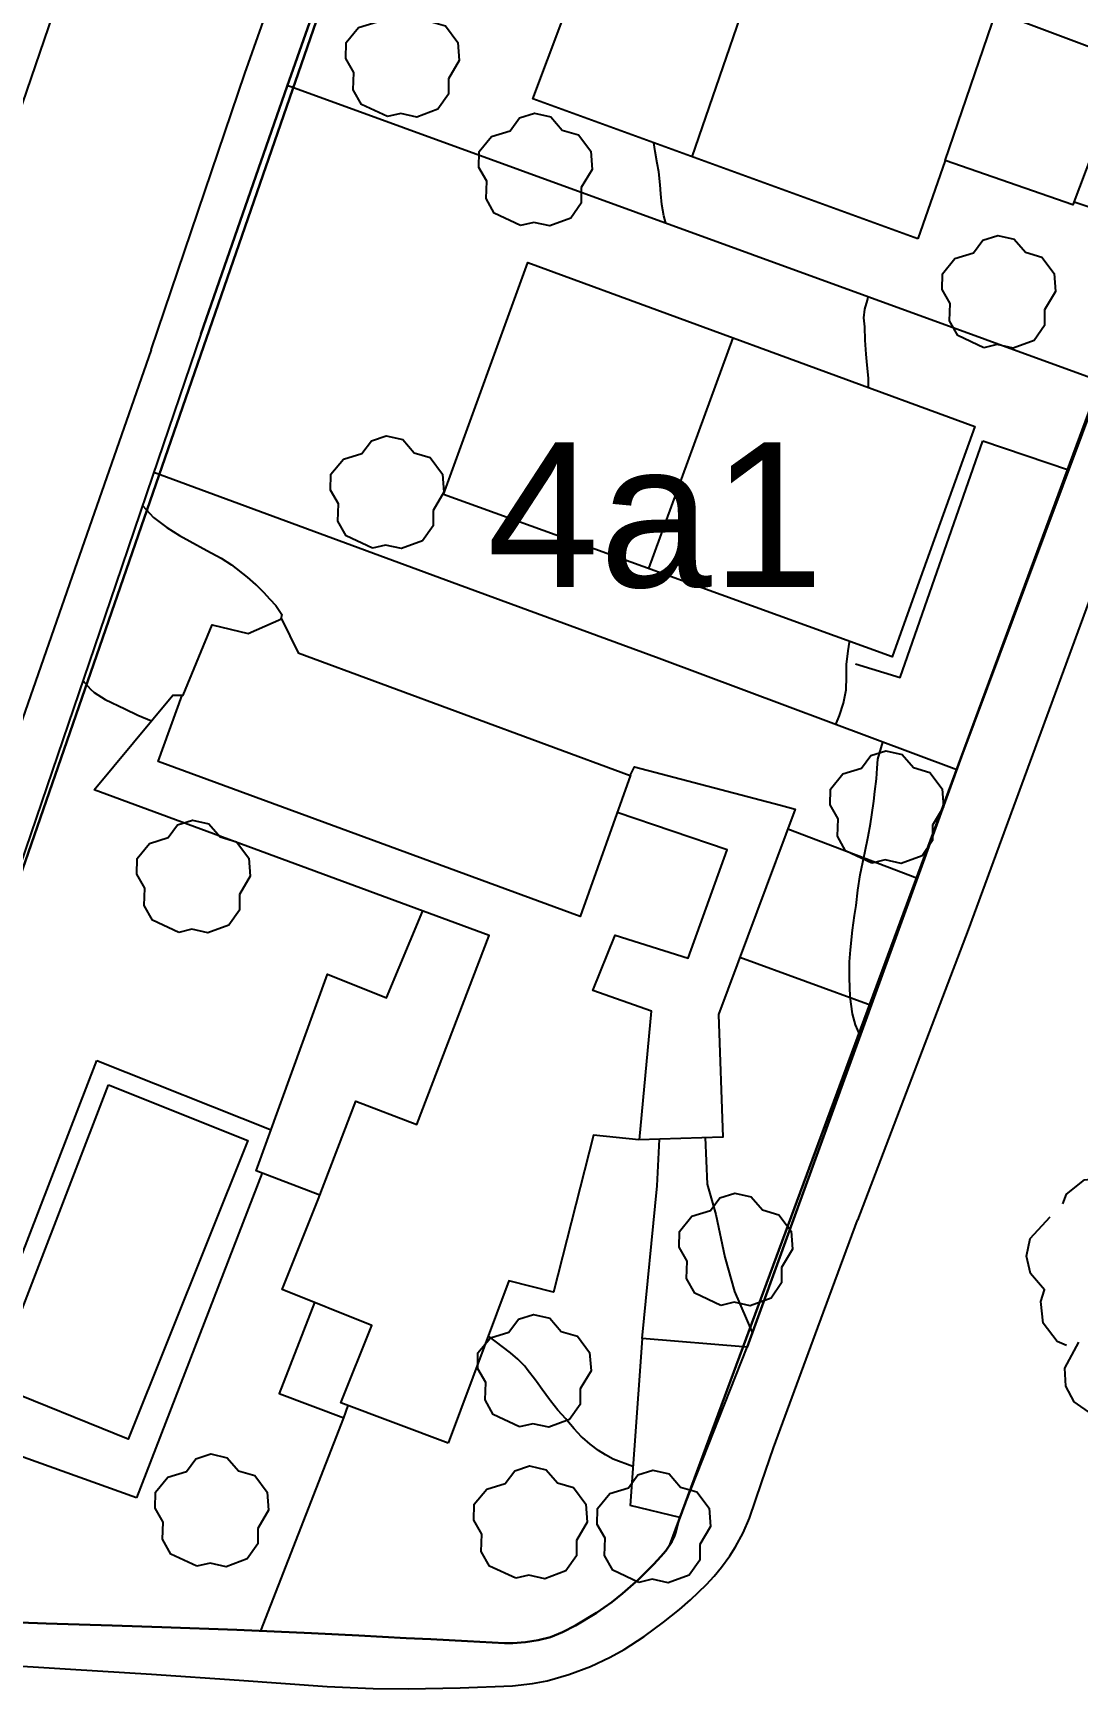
# Model space of a CAD drawing. Extents: x 483350 to 484165, y 4631134 to 4631561.
# Drawn here: x 483911.2 to 483947.4, y 4631459.3 to 4631516.5 of the extents above; entities that cross this region are included whole.
import ezdxf

# ---------------------------------------------------------------- set-up
doc = ezdxf.new("R2010")
doc.units = 0
doc.header["$MEASUREMENT"] = 0
doc.layers.add('1000_corbes', color=35, linetype='Continuous', plot=False)
doc.layers.add('1000_corbes mestres', color=37, linetype='Continuous', plot=False)
doc.layers.add('_POUM POLIGON', color=5, linetype='Continuous', lineweight=30)
for name, color, linetype in [('_txt claus 1000', 255, 'Continuous'), ('edificació', 252, 'Continuous'), ('illes', 252, 'Continuous'), ('parcel.les', 252, 'Continuous'), ('voreres', 252, 'Continuous')]:
    doc.layers.add(name, color=color, linetype=linetype)
doc.layers.add('vegetació_ boscos', color=7, linetype='Continuous', true_color=0x8bb078)
doc.layers.add('vegetació_arbres', color=7, linetype='Continuous', true_color=0x8bb078)
doc.styles.add('1000SW50', font='swissl.ttf', dxfattribs={"height": 5})

msp = doc.modelspace()

# ---------------------------------------------------------------- linework, layer by layer
at = {"layer": '1000_corbes', "flags": 128}
for points in [[(483915.004, 4631500.211), (483915.388, 4631499.802), (483915.846, 4631499.449), (483916.291, 4631499.178), (483916.638, 4631498.978), (483917.235, 4631498.661), (483917.723, 4631498.389), (483918.08, 4631498.164), (483918.626, 4631497.743), (483918.912, 4631497.49)], [(483915.004, 4631500.211), (483915.388, 4631499.802), (483915.846, 4631499.449), (483916.291, 4631499.178), (483916.638, 4631498.978), (483917.235, 4631498.661), (483917.723, 4631498.389), (483918.08, 4631498.164), (483918.626, 4631497.743), (483918.912, 4631497.49)], [(483918.912, 4631497.49), (483918.92, 4631497.483), (483919.189, 4631497.22), (483919.408, 4631496.974), (483919.621, 4631496.755), (483919.821, 4631496.451), (483919.79, 4631496.286)], [(483918.912, 4631497.49), (483918.92, 4631497.483), (483919.189, 4631497.22), (483919.408, 4631496.974), (483919.621, 4631496.755), (483919.821, 4631496.451), (483919.79, 4631496.286)], [(483912.942, 4631494.164), (483913.209, 4631493.866), (483913.331, 4631493.751), (483913.712, 4631493.505), (483914.394, 4631493.186), (483914.839, 4631492.963), (483915.317, 4631492.766)], [(483912.942, 4631494.164), (483913.209, 4631493.866), (483913.331, 4631493.751), (483913.712, 4631493.505), (483914.394, 4631493.186), (483914.839, 4631492.963), (483915.317, 4631492.766)], [(483931.968, 4631466.991), (483931.286, 4631467.25), (483931.015, 4631467.397), (483930.782, 4631467.545), (483930.484, 4631467.762), (483930.226, 4631467.992), (483930.193, 4631468.021), (483929.939, 4631468.301), (483929.686, 4631468.594), (483929.645, 4631468.638), (483929.373, 4631468.94), (483929.114, 4631469.259), (483929.079, 4631469.307), (483928.829, 4631469.651), (483928.627, 4631469.935), (483928.598, 4631469.974), (483928.313, 4631470.344), (483928.223, 4631470.46), (483927.986, 4631470.708), (483927.733, 4631470.926), (483926.963, 4631471.51)], [(483931.968, 4631466.991), (483931.286, 4631467.25), (483931.015, 4631467.397), (483930.782, 4631467.545), (483930.484, 4631467.762), (483930.226, 4631467.992), (483930.193, 4631468.021), (483929.939, 4631468.301), (483929.686, 4631468.594), (483929.645, 4631468.638), (483929.373, 4631468.94), (483929.114, 4631469.259), (483929.079, 4631469.307), (483928.829, 4631469.651), (483928.627, 4631469.935), (483928.598, 4631469.974), (483928.313, 4631470.344), (483928.223, 4631470.46), (483927.986, 4631470.708), (483927.733, 4631470.926), (483926.963, 4631471.51)]]:
    msp.add_lwpolyline(points, dxfattribs=at)
at = {"layer": '1000_corbes mestres', "flags": 128}
for points in [[(483933.102, 4631509.975), (483933.035, 4631510.224), (483932.964, 4631510.617), (483932.932, 4631510.995), (483932.905, 4631511.299), (483932.865, 4631511.745), (483932.804, 4631512.047), (483932.734, 4631512.449), (483932.69, 4631512.751)], [(483933.102, 4631509.975), (483933.035, 4631510.224), (483932.964, 4631510.617), (483932.932, 4631510.995), (483932.905, 4631511.299), (483932.865, 4631511.745), (483932.804, 4631512.047), (483932.734, 4631512.449), (483932.69, 4631512.751)], [(483940.115, 4631504.295), (483940.112, 4631504.622), (483940.066, 4631505.061), (483940.035, 4631505.445), (483940.001, 4631505.933), (483939.985, 4631506.394), (483939.952, 4631506.704), (483939.984, 4631507.003), (483940.076, 4631507.308), (483940.098, 4631507.431)], [(483940.115, 4631504.295), (483940.112, 4631504.622), (483940.066, 4631505.061), (483940.035, 4631505.445), (483940.001, 4631505.933), (483939.985, 4631506.394), (483939.952, 4631506.704), (483939.984, 4631507.003), (483940.076, 4631507.308), (483940.098, 4631507.431)], [(483938.983, 4631492.64), (483939.115, 4631492.957), (483939.248, 4631493.38), (483939.34, 4631493.841), (483939.356, 4631494.289), (483939.359, 4631494.723), (483939.411, 4631495.187), (483939.455, 4631495.487), (483939.46, 4631495.515)], [(483938.983, 4631492.64), (483939.115, 4631492.957), (483939.248, 4631493.38), (483939.34, 4631493.841), (483939.356, 4631494.289), (483939.359, 4631494.723), (483939.411, 4631495.187), (483939.455, 4631495.487), (483939.46, 4631495.515)], [(483939.832, 4631481.892), (483939.67, 4631482.257), (483939.56, 4631482.637), (483939.478, 4631483.227), (483939.458, 4631483.886), (483939.462, 4631484.441), (483939.492, 4631484.851), (483939.564, 4631485.534), (483939.636, 4631486.045), (483939.689, 4631486.391), (483939.749, 4631486.923), (483939.832, 4631487.446), (483939.916, 4631487.887), (483939.984, 4631488.213), (483940.099, 4631488.771), (483940.181, 4631489.209), (483940.23, 4631489.52), (483940.296, 4631489.994), (483940.332, 4631490.333), (483940.386, 4631490.763), (483940.417, 4631491.133), (483940.435, 4631491.451), (483940.612, 4631492.031)], [(483939.832, 4631481.892), (483939.67, 4631482.257), (483939.56, 4631482.637), (483939.478, 4631483.227), (483939.458, 4631483.886), (483939.462, 4631484.441), (483939.492, 4631484.851), (483939.564, 4631485.534), (483939.636, 4631486.045), (483939.689, 4631486.391), (483939.749, 4631486.923), (483939.832, 4631487.446), (483939.916, 4631487.887), (483939.984, 4631488.213), (483940.099, 4631488.771), (483940.181, 4631489.209), (483940.23, 4631489.52), (483940.296, 4631489.994), (483940.332, 4631490.333), (483940.386, 4631490.763), (483940.417, 4631491.133), (483940.435, 4631491.451), (483940.612, 4631492.031)]]:
    msp.add_lwpolyline(points, dxfattribs=at)
at = {"layer": '_POUM POLIGON'}
for p, q in [((483931.499, 4631547.18), (483903.731, 4631467.148)), ((483933.241, 4631464.283), (483957.637, 4631530.215))]:
    msp.add_line(p, q, dxfattribs=at)
at = {"layer": '_POUM POLIGON', "flags": 128}
msp.add_lwpolyline([(483908.63, 4631461.678), (483911.67, 4631461.568), (483913.96, 4631461.496), (483915.68, 4631461.442), (483918.263, 4631461.351), (483920.846, 4631461.234), (483922.485, 4631461.149), (483924.122, 4631461.064), (483924.974, 4631461.02), (483926.249, 4631460.954), (483927.525, 4631460.889), (483927.817, 4631460.887), (483928.254, 4631460.923), (483928.692, 4631460.986), (483929.119, 4631461.092), (483929.53, 4631461.264), (483929.976, 4631461.497), (483930.711, 4631461.94), (483931.232, 4631462.306), (483931.608, 4631462.602), (483932.156, 4631463.084), (483932.689, 4631463.616), (483932.934, 4631463.88), (483933.105, 4631464.083), (483933.241, 4631464.283)], dxfattribs=at)
at = {"layer": 'edificació', "flags": 128}
for points in [[(483941.821, 4631509.431), (483928.505, 4631514.273), (483931.477, 4631522.19), (483949.066, 4631515.589), (483947.183, 4631510.604), (483942.764, 4631512.14), (483941.821, 4631509.431)], [(483941.821, 4631509.431), (483928.505, 4631514.273), (483931.477, 4631522.19), (483949.066, 4631515.589), (483947.183, 4631510.604), (483942.764, 4631512.14), (483941.821, 4631509.431)], [(483934.014, 4631512.27), (483936.75, 4631520.211)], [(483934.014, 4631512.27), (483936.75, 4631520.211)], [(483942.764, 4631512.14), (483944.531, 4631517.291)], [(483942.764, 4631512.14), (483944.531, 4631517.291)], [(483925.418, 4631500.599), (483928.337, 4631508.611), (483943.789, 4631502.949), (483941.814, 4631497.439)], [(483925.418, 4631500.599), (483928.337, 4631508.611), (483943.789, 4631502.949), (483941.814, 4631497.439)], [(483935.428, 4631506.013), (483932.505, 4631498.033)], [(483935.428, 4631506.013), (483932.505, 4631498.033)], [(483934.099, 4631497.456), (483925.418, 4631500.599)], [(483934.099, 4631497.456), (483925.418, 4631500.599)], [(483941.814, 4631497.439), (483940.933, 4631494.982), (483934.099, 4631497.456)], [(483941.814, 4631497.439), (483940.933, 4631494.982), (483934.099, 4631497.456)], [(483913.333, 4631490.384), (483916.059, 4631493.656), (483916.416, 4631493.658), (483917.416, 4631496.095), (483918.658, 4631495.789), (483919.815, 4631496.298), (483920.392, 4631495.121), (483931.876, 4631490.885), (483932.016, 4631491.185), (483937.07, 4631489.852), (483937.582, 4631489.715), (483934.923, 4631482.625), (483935.077, 4631478.384), (483932.176, 4631478.289), (483930.601, 4631478.453), (483929.223, 4631473.019), (483927.676, 4631473.417), (483925.575, 4631467.798)], [(483913.333, 4631490.384), (483916.059, 4631493.656), (483916.416, 4631493.658), (483917.416, 4631496.095), (483918.658, 4631495.789), (483919.815, 4631496.298), (483920.392, 4631495.121), (483931.876, 4631490.885), (483932.016, 4631491.185), (483937.07, 4631489.852), (483937.582, 4631489.715), (483934.923, 4631482.625), (483935.077, 4631478.384), (483932.176, 4631478.289), (483930.601, 4631478.453), (483929.223, 4631473.019), (483927.676, 4631473.417), (483925.575, 4631467.798)], [(483931.879, 4631490.891), (483930.14, 4631486.009), (483915.544, 4631491.368), (483916.378, 4631493.658)], [(483931.879, 4631490.891), (483930.14, 4631486.009), (483915.544, 4631491.368), (483916.378, 4631493.658)], [(483921.086, 4631476.219), (483922.379, 4631479.628), (483924.492, 4631478.818), (483926.999, 4631485.356), (483913.333, 4631490.384)], [(483921.086, 4631476.219), (483922.379, 4631479.628), (483924.492, 4631478.818), (483926.999, 4631485.356), (483913.333, 4631490.384)], [(483932.189, 4631478.289), (483932.612, 4631482.729), (483930.586, 4631483.444), (483931.357, 4631485.365), (483933.88, 4631484.568), (483935.23, 4631488.315), (483931.418, 4631489.597)], [(483932.189, 4631478.289), (483932.612, 4631482.729), (483930.586, 4631483.444), (483931.357, 4631485.365), (483933.88, 4631484.568), (483935.23, 4631488.315), (483931.418, 4631489.597)], [(483921.143, 4631476.369), (483918.939, 4631477.219), (483921.405, 4631484.009), (483923.441, 4631483.199), (483924.699, 4631486.202)], [(483921.143, 4631476.369), (483918.939, 4631477.219), (483921.405, 4631484.009), (483923.441, 4631483.199), (483924.699, 4631486.202)], [(483914.796, 4631465.914), (483908.459, 4631468.185), (483913.43, 4631481.024)], [(483914.796, 4631465.914), (483908.459, 4631468.185), (483913.43, 4631481.024)], [(483913.43, 4631481.024), (483919.45, 4631478.627)], [(483913.43, 4631481.024), (483919.45, 4631478.627)], [(483913.831, 4631480.193), (483918.647, 4631478.258), (483914.509, 4631467.934), (483909.833, 4631469.832), (483913.831, 4631480.193)], [(483913.831, 4631480.193), (483918.647, 4631478.258), (483914.509, 4631467.934), (483909.833, 4631469.832), (483913.831, 4631480.193)], [(483919.144, 4631477.14), (483914.796, 4631465.914)], [(483919.144, 4631477.14), (483914.796, 4631465.914)], [(483925.575, 4631467.798), (483921.865, 4631469.197), (483922.936, 4631471.865), (483919.837, 4631473.109), (483921.086, 4631476.219)], [(483925.575, 4631467.798), (483921.865, 4631469.197), (483922.936, 4631471.865), (483919.837, 4631473.109), (483921.086, 4631476.219)], [(483920.953, 4631472.661), (483919.735, 4631469.514), (483921.964, 4631468.674), (483922.116, 4631469.102)], [(483920.953, 4631472.661), (483919.735, 4631469.514), (483921.964, 4631468.674), (483922.116, 4631469.102)]]:
    msp.add_lwpolyline(points, dxfattribs=at)
at = {"layer": 'illes', "flags": 128}
for points in [[(483929.871, 4631542.67), (483920.004, 4631514.71), (483917.027, 4631506.143), (483915.351, 4631501.227), (483914.08, 4631497.501), (483909.483, 4631484.023)], [(483929.871, 4631542.67), (483920.004, 4631514.71), (483917.027, 4631506.143), (483915.351, 4631501.227), (483914.08, 4631497.501), (483909.483, 4631484.023)], [(483908.63, 4631461.678), (483911.67, 4631461.568), (483913.96, 4631461.496), (483915.68, 4631461.442), (483918.263, 4631461.351), (483920.846, 4631461.234), (483922.485, 4631461.149), (483924.122, 4631461.064), (483924.974, 4631461.02), (483926.249, 4631460.954), (483927.525, 4631460.889), (483927.817, 4631460.887), (483928.254, 4631460.923), (483928.692, 4631460.986), (483929.119, 4631461.092), (483929.53, 4631461.264), (483929.976, 4631461.497), (483930.711, 4631461.94), (483931.232, 4631462.306), (483931.608, 4631462.602), (483932.156, 4631463.084), (483932.689, 4631463.616), (483932.934, 4631463.88), (483933.105, 4631464.083), (483933.32, 4631464.399), (483933.401, 4631464.564), (483933.46, 4631464.734), (483933.526, 4631464.982), (483933.592, 4631465.231), (483935.923, 4631471.117), (483943.333, 4631491.541), (483945.536, 4631497.431), (483950.142, 4631509.744)], [(483908.63, 4631461.678), (483911.67, 4631461.568), (483913.96, 4631461.496), (483915.68, 4631461.442), (483918.263, 4631461.351), (483920.846, 4631461.234), (483922.485, 4631461.149), (483924.122, 4631461.064), (483924.974, 4631461.02), (483926.249, 4631460.954), (483927.525, 4631460.889), (483927.817, 4631460.887), (483928.254, 4631460.923), (483928.692, 4631460.986), (483929.119, 4631461.092), (483929.53, 4631461.264), (483929.976, 4631461.497), (483930.711, 4631461.94), (483931.232, 4631462.306), (483931.608, 4631462.602), (483932.156, 4631463.084), (483932.689, 4631463.616), (483932.934, 4631463.88), (483933.105, 4631464.083), (483933.32, 4631464.399), (483933.401, 4631464.564), (483933.46, 4631464.734), (483933.526, 4631464.982), (483933.592, 4631465.231), (483935.923, 4631471.117), (483943.333, 4631491.541), (483945.536, 4631497.431), (483950.142, 4631509.744)]]:
    msp.add_lwpolyline(points, dxfattribs=at)
at = {"layer": 'parcel.les', "flags": 128}
for points in [[(483917.027, 4631506.143), (483920.004, 4631514.71), (483929.871, 4631542.67), (483931.173, 4631546.352), (483931.499, 4631547.18), (483931.855, 4631547.778), (483932.373, 4631548.426), (483932.742, 4631548.729), (483933.103, 4631548.926), (483933.803, 4631549.214), (483934.652, 4631549.432), (483935.848, 4631549.619), (483937.037, 4631549.636), (483937.389, 4631549.558), (483937.828, 4631549.355), (483938.457, 4631549.014), (483939.33, 4631548.309), (483940.198, 4631547.468), (483944.021, 4631543.476), (483957.637, 4631530.215), (483952.991, 4631517.439), (483951.788, 4631514.13), (483948.901, 4631515.153)], [(483917.027, 4631506.143), (483920.004, 4631514.71), (483929.871, 4631542.67), (483931.173, 4631546.352), (483931.499, 4631547.18), (483931.855, 4631547.778), (483932.373, 4631548.426), (483932.742, 4631548.729), (483933.103, 4631548.926), (483933.803, 4631549.214), (483934.652, 4631549.432), (483935.848, 4631549.619), (483937.037, 4631549.636), (483937.389, 4631549.558), (483937.828, 4631549.355), (483938.457, 4631549.014), (483939.33, 4631548.309), (483940.198, 4631547.468), (483944.021, 4631543.476), (483957.637, 4631530.215), (483952.991, 4631517.439), (483951.788, 4631514.13), (483948.901, 4631515.153)], [(483948.178, 4631504.493), (483920.012, 4631514.734)], [(483948.178, 4631504.493), (483920.012, 4631514.734)], [(483947.225, 4631510.714), (483950.142, 4631509.744), (483945.536, 4631497.431)], [(483947.225, 4631510.714), (483950.142, 4631509.744), (483945.536, 4631497.431)], [(483917.027, 4631506.143), (483915.351, 4631501.227), (483914.08, 4631497.501)], [(483917.027, 4631506.143), (483915.351, 4631501.227), (483914.08, 4631497.501)], [(483944.073, 4631502.447), (483947.037, 4631501.444)], [(483944.073, 4631502.447), (483947.037, 4631501.444)], [(483925.936, 4631497.474), (483915.393, 4631501.351)], [(483925.936, 4631497.474), (483915.393, 4631501.351)], [(483914.08, 4631497.501), (483909.483, 4631484.023)], [(483914.08, 4631497.501), (483909.483, 4631484.023)], [(483943.165, 4631491.077), (483932.872, 4631494.924), (483925.936, 4631497.474)], [(483943.165, 4631491.077), (483932.872, 4631494.924), (483925.936, 4631497.474)], [(483945.536, 4631497.431), (483943.333, 4631491.541), (483935.923, 4631471.117), (483932.285, 4631471.416), (483931.871, 4631465.646)], [(483945.536, 4631497.431), (483943.333, 4631491.541), (483935.923, 4631471.117), (483932.285, 4631471.416), (483931.871, 4631465.646)], [(483932.285, 4631471.416), (483932.805, 4631476.692), (483932.884, 4631478.312)], [(483932.285, 4631471.416), (483932.805, 4631476.692), (483932.884, 4631478.312)], [(483934.467, 4631478.364), (483934.535, 4631476.749), (483934.836, 4631475.708), (483935.143, 4631474.231), (483935.477, 4631473.048), (483936.099, 4631471.603)], [(483934.467, 4631478.364), (483934.535, 4631476.749), (483934.836, 4631475.708), (483935.143, 4631474.231), (483935.477, 4631473.048), (483936.099, 4631471.603)], [(483919.094, 4631461.313), (483921.964, 4631468.674)], [(483919.094, 4631461.313), (483921.964, 4631468.674)], [(483908.63, 4631461.678), (483911.67, 4631461.568), (483913.96, 4631461.496), (483915.68, 4631461.442), (483918.263, 4631461.351), (483920.846, 4631461.234), (483922.485, 4631461.149), (483924.122, 4631461.064), (483924.974, 4631461.02), (483926.249, 4631460.954), (483927.525, 4631460.889), (483927.817, 4631460.887), (483928.254, 4631460.923), (483928.692, 4631460.986), (483929.119, 4631461.092), (483929.53, 4631461.264), (483929.976, 4631461.497), (483930.711, 4631461.94), (483931.232, 4631462.306), (483931.608, 4631462.602), (483932.156, 4631463.084), (483932.689, 4631463.616), (483932.934, 4631463.88), (483933.105, 4631464.083), (483933.32, 4631464.399), (483933.401, 4631464.564), (483933.46, 4631464.734), (483933.526, 4631464.982), (483933.592, 4631465.231), (483931.871, 4631465.646)], [(483908.63, 4631461.678), (483911.67, 4631461.568), (483913.96, 4631461.496), (483915.68, 4631461.442), (483918.263, 4631461.351), (483920.846, 4631461.234), (483922.485, 4631461.149), (483924.122, 4631461.064), (483924.974, 4631461.02), (483926.249, 4631460.954), (483927.525, 4631460.889), (483927.817, 4631460.887), (483928.254, 4631460.923), (483928.692, 4631460.986), (483929.119, 4631461.092), (483929.53, 4631461.264), (483929.976, 4631461.497), (483930.711, 4631461.94), (483931.232, 4631462.306), (483931.608, 4631462.602), (483932.156, 4631463.084), (483932.689, 4631463.616), (483932.934, 4631463.88), (483933.105, 4631464.083), (483933.32, 4631464.399), (483933.401, 4631464.564), (483933.46, 4631464.734), (483933.526, 4631464.982), (483933.592, 4631465.231), (483931.871, 4631465.646)]]:
    msp.add_lwpolyline(points, dxfattribs=at)
at = {"layer": 'vegetació_ boscos', "flags": 128}
for points in [[(483946.831, 4631476.077), (483946.962, 4631476.41), (483947.585, 4631476.9), (483948.34, 4631476.985), (483948.745, 4631476.859), (483949.303, 4631477.353), (483949.896, 4631477.5), (483950.514, 4631477.382), (483951.27, 4631476.693)], [(483946.831, 4631476.077), (483946.962, 4631476.41), (483947.585, 4631476.9), (483948.34, 4631476.985), (483948.745, 4631476.859), (483949.303, 4631477.353), (483949.896, 4631477.5), (483950.514, 4631477.382), (483951.27, 4631476.693)], [(483946.968, 4631471.181), (483946.636, 4631471.316), (483946.153, 4631471.945), (483946.077, 4631472.701), (483946.207, 4631473.105), (483945.72, 4631473.668), (483945.58, 4631474.263), (483945.706, 4631474.88), (483946.403, 4631475.627)], [(483946.968, 4631471.181), (483946.636, 4631471.316), (483946.153, 4631471.945), (483946.077, 4631472.701), (483946.207, 4631473.105), (483945.72, 4631473.668), (483945.58, 4631474.263), (483945.706, 4631474.88), (483946.403, 4631475.627)], [(483949.073, 4631467.144), (483948.717, 4631467.189), (483948.089, 4631467.672), (483947.822, 4631468.384), (483947.844, 4631468.807), (483947.229, 4631469.227), (483946.941, 4631469.766), (483946.904, 4631470.394), (483947.386, 4631471.296)], [(483949.073, 4631467.144), (483948.717, 4631467.189), (483948.089, 4631467.672), (483947.822, 4631468.384), (483947.844, 4631468.807), (483947.229, 4631469.227), (483946.941, 4631469.766), (483946.904, 4631470.394), (483947.386, 4631471.296)]]:
    msp.add_lwpolyline(points, dxfattribs=at)
at = {"layer": 'vegetació_arbres', "flags": 128}
for points in [[(483923.483, 4631513.658), (483922.575, 4631514.082), (483922.293, 4631514.59), (483922.315, 4631515.188), (483922.039, 4631515.668), (483922.047, 4631516.216), (483922.479, 4631516.738), (483923.119, 4631516.936), (483923.447, 4631517.376), (483923.963, 4631517.542), (483924.531, 4631517.412), (483924.923, 4631516.958), (483925.485, 4631516.792), (483925.911, 4631516.224), (483925.959, 4631515.598), (483925.583, 4631514.968), (483925.583, 4631514.432), (483925.219, 4631513.912), (483924.495, 4631513.644), (483923.941, 4631513.768), (483923.483, 4631513.658)], [(483923.483, 4631513.658), (483922.575, 4631514.082), (483922.293, 4631514.59), (483922.315, 4631515.188), (483922.039, 4631515.668), (483922.047, 4631516.216), (483922.479, 4631516.738), (483923.119, 4631516.936), (483923.447, 4631517.376), (483923.963, 4631517.542), (483924.531, 4631517.412), (483924.923, 4631516.958), (483925.485, 4631516.792), (483925.911, 4631516.224), (483925.959, 4631515.598), (483925.583, 4631514.968), (483925.583, 4631514.432), (483925.219, 4631513.912), (483924.495, 4631513.644), (483923.941, 4631513.768), (483923.483, 4631513.658)], [(483928.081, 4631509.894), (483927.173, 4631510.318), (483926.891, 4631510.826), (483926.913, 4631511.424), (483926.637, 4631511.904), (483926.645, 4631512.452), (483927.077, 4631512.974), (483927.717, 4631513.172), (483928.045, 4631513.612), (483928.561, 4631513.778), (483929.129, 4631513.648), (483929.521, 4631513.194), (483930.083, 4631513.028), (483930.509, 4631512.46), (483930.557, 4631511.834), (483930.181, 4631511.204), (483930.181, 4631510.668), (483929.817, 4631510.148), (483929.093, 4631509.88), (483928.539, 4631510.004), (483928.081, 4631509.894)], [(483928.081, 4631509.894), (483927.173, 4631510.318), (483926.891, 4631510.826), (483926.913, 4631511.424), (483926.637, 4631511.904), (483926.645, 4631512.452), (483927.077, 4631512.974), (483927.717, 4631513.172), (483928.045, 4631513.612), (483928.561, 4631513.778), (483929.129, 4631513.648), (483929.521, 4631513.194), (483930.083, 4631513.028), (483930.509, 4631512.46), (483930.557, 4631511.834), (483930.181, 4631511.204), (483930.181, 4631510.668), (483929.817, 4631510.148), (483929.093, 4631509.88), (483928.539, 4631510.004), (483928.081, 4631509.894)], [(483944.107, 4631505.669), (483943.199, 4631506.093), (483942.917, 4631506.601), (483942.939, 4631507.199), (483942.663, 4631507.679), (483942.671, 4631508.227), (483943.103, 4631508.749), (483943.743, 4631508.947), (483944.071, 4631509.387), (483944.587, 4631509.553), (483945.155, 4631509.423), (483945.547, 4631508.969), (483946.109, 4631508.803), (483946.535, 4631508.235), (483946.583, 4631507.609), (483946.207, 4631506.979), (483946.207, 4631506.443), (483945.843, 4631505.923), (483945.119, 4631505.655), (483944.565, 4631505.779), (483944.107, 4631505.669)], [(483944.107, 4631505.669), (483943.199, 4631506.093), (483942.917, 4631506.601), (483942.939, 4631507.199), (483942.663, 4631507.679), (483942.671, 4631508.227), (483943.103, 4631508.749), (483943.743, 4631508.947), (483944.071, 4631509.387), (483944.587, 4631509.553), (483945.155, 4631509.423), (483945.547, 4631508.969), (483946.109, 4631508.803), (483946.535, 4631508.235), (483946.583, 4631507.609), (483946.207, 4631506.979), (483946.207, 4631506.443), (483945.843, 4631505.923), (483945.119, 4631505.655), (483944.565, 4631505.779), (483944.107, 4631505.669)], [(483922.956, 4631498.738), (483922.048, 4631499.162), (483921.766, 4631499.67), (483921.788, 4631500.268), (483921.512, 4631500.748), (483921.52, 4631501.296), (483921.952, 4631501.818), (483922.592, 4631502.016), (483922.92, 4631502.456), (483923.436, 4631502.622), (483924.004, 4631502.492), (483924.396, 4631502.038), (483924.958, 4631501.872), (483925.384, 4631501.304), (483925.432, 4631500.678), (483925.056, 4631500.048), (483925.056, 4631499.512), (483924.692, 4631498.992), (483923.968, 4631498.724), (483923.414, 4631498.848), (483922.956, 4631498.738)], [(483922.956, 4631498.738), (483922.048, 4631499.162), (483921.766, 4631499.67), (483921.788, 4631500.268), (483921.512, 4631500.748), (483921.52, 4631501.296), (483921.952, 4631501.818), (483922.592, 4631502.016), (483922.92, 4631502.456), (483923.436, 4631502.622), (483924.004, 4631502.492), (483924.396, 4631502.038), (483924.958, 4631501.872), (483925.384, 4631501.304), (483925.432, 4631500.678), (483925.056, 4631500.048), (483925.056, 4631499.512), (483924.692, 4631498.992), (483923.968, 4631498.724), (483923.414, 4631498.848), (483922.956, 4631498.738)], [(483940.231, 4631487.855), (483939.323, 4631488.279), (483939.041, 4631488.787), (483939.063, 4631489.385), (483938.787, 4631489.865), (483938.795, 4631490.413), (483939.227, 4631490.935), (483939.867, 4631491.133), (483940.195, 4631491.573), (483940.711, 4631491.739), (483941.279, 4631491.609), (483941.671, 4631491.155), (483942.233, 4631490.989), (483942.659, 4631490.421), (483942.707, 4631489.795), (483942.331, 4631489.165), (483942.331, 4631488.629), (483941.967, 4631488.109), (483941.243, 4631487.841), (483940.689, 4631487.965), (483940.231, 4631487.855)], [(483940.231, 4631487.855), (483939.323, 4631488.279), (483939.041, 4631488.787), (483939.063, 4631489.385), (483938.787, 4631489.865), (483938.795, 4631490.413), (483939.227, 4631490.935), (483939.867, 4631491.133), (483940.195, 4631491.573), (483940.711, 4631491.739), (483941.279, 4631491.609), (483941.671, 4631491.155), (483942.233, 4631490.989), (483942.659, 4631490.421), (483942.707, 4631489.795), (483942.331, 4631489.165), (483942.331, 4631488.629), (483941.967, 4631488.109), (483941.243, 4631487.841), (483940.689, 4631487.965), (483940.231, 4631487.855)], [(483916.257, 4631485.456), (483915.349, 4631485.88), (483915.067, 4631486.388), (483915.089, 4631486.986), (483914.813, 4631487.466), (483914.821, 4631488.014), (483915.253, 4631488.536), (483915.893, 4631488.734), (483916.221, 4631489.174), (483916.737, 4631489.34), (483917.305, 4631489.21), (483917.697, 4631488.756), (483918.259, 4631488.59), (483918.685, 4631488.022), (483918.733, 4631487.396), (483918.357, 4631486.766), (483918.357, 4631486.23), (483917.993, 4631485.71), (483917.269, 4631485.442), (483916.715, 4631485.566), (483916.257, 4631485.456)], [(483916.257, 4631485.456), (483915.349, 4631485.88), (483915.067, 4631486.388), (483915.089, 4631486.986), (483914.813, 4631487.466), (483914.821, 4631488.014), (483915.253, 4631488.536), (483915.893, 4631488.734), (483916.221, 4631489.174), (483916.737, 4631489.34), (483917.305, 4631489.21), (483917.697, 4631488.756), (483918.259, 4631488.59), (483918.685, 4631488.022), (483918.733, 4631487.396), (483918.357, 4631486.766), (483918.357, 4631486.23), (483917.993, 4631485.71), (483917.269, 4631485.442), (483916.715, 4631485.566), (483916.257, 4631485.456)], [(483935.011, 4631472.564), (483934.103, 4631472.988), (483933.821, 4631473.496), (483933.843, 4631474.094), (483933.567, 4631474.574), (483933.575, 4631475.122), (483934.007, 4631475.644), (483934.647, 4631475.842), (483934.975, 4631476.282), (483935.491, 4631476.448), (483936.059, 4631476.318), (483936.451, 4631475.864), (483937.013, 4631475.698), (483937.439, 4631475.13), (483937.487, 4631474.504), (483937.111, 4631473.874), (483937.111, 4631473.338), (483936.747, 4631472.818), (483936.023, 4631472.55), (483935.469, 4631472.674), (483935.011, 4631472.564)], [(483935.011, 4631472.564), (483934.103, 4631472.988), (483933.821, 4631473.496), (483933.843, 4631474.094), (483933.567, 4631474.574), (483933.575, 4631475.122), (483934.007, 4631475.644), (483934.647, 4631475.842), (483934.975, 4631476.282), (483935.491, 4631476.448), (483936.059, 4631476.318), (483936.451, 4631475.864), (483937.013, 4631475.698), (483937.439, 4631475.13), (483937.487, 4631474.504), (483937.111, 4631473.874), (483937.111, 4631473.338), (483936.747, 4631472.818), (483936.023, 4631472.55), (483935.469, 4631472.674), (483935.011, 4631472.564)], [(483928.043, 4631468.364), (483927.135, 4631468.788), (483926.853, 4631469.296), (483926.875, 4631469.894), (483926.599, 4631470.374), (483926.607, 4631470.922), (483927.039, 4631471.444), (483927.679, 4631471.642), (483928.007, 4631472.082), (483928.523, 4631472.248), (483929.091, 4631472.118), (483929.483, 4631471.664), (483930.045, 4631471.498), (483930.471, 4631470.93), (483930.519, 4631470.304), (483930.143, 4631469.674), (483930.143, 4631469.138), (483929.779, 4631468.618), (483929.055, 4631468.35), (483928.501, 4631468.474), (483928.043, 4631468.364)], [(483928.043, 4631468.364), (483927.135, 4631468.788), (483926.853, 4631469.296), (483926.875, 4631469.894), (483926.599, 4631470.374), (483926.607, 4631470.922), (483927.039, 4631471.444), (483927.679, 4631471.642), (483928.007, 4631472.082), (483928.523, 4631472.248), (483929.091, 4631472.118), (483929.483, 4631471.664), (483930.045, 4631471.498), (483930.471, 4631470.93), (483930.519, 4631470.304), (483930.143, 4631469.674), (483930.143, 4631469.138), (483929.779, 4631468.618), (483929.055, 4631468.35), (483928.501, 4631468.474), (483928.043, 4631468.364)], [(483916.89, 4631463.544), (483915.982, 4631463.968), (483915.7, 4631464.476), (483915.722, 4631465.074), (483915.446, 4631465.554), (483915.454, 4631466.102), (483915.886, 4631466.624), (483916.526, 4631466.822), (483916.854, 4631467.262), (483917.37, 4631467.428), (483917.938, 4631467.298), (483918.33, 4631466.844), (483918.892, 4631466.678), (483919.318, 4631466.11), (483919.366, 4631465.484), (483918.99, 4631464.854), (483918.99, 4631464.318), (483918.626, 4631463.798), (483917.902, 4631463.53), (483917.348, 4631463.654), (483916.89, 4631463.544)], [(483916.89, 4631463.544), (483915.982, 4631463.968), (483915.7, 4631464.476), (483915.722, 4631465.074), (483915.446, 4631465.554), (483915.454, 4631466.102), (483915.886, 4631466.624), (483916.526, 4631466.822), (483916.854, 4631467.262), (483917.37, 4631467.428), (483917.938, 4631467.298), (483918.33, 4631466.844), (483918.892, 4631466.678), (483919.318, 4631466.11), (483919.366, 4631465.484), (483918.99, 4631464.854), (483918.99, 4631464.318), (483918.626, 4631463.798), (483917.902, 4631463.53), (483917.348, 4631463.654), (483916.89, 4631463.544)], [(483927.914, 4631463.129), (483927.006, 4631463.553), (483926.724, 4631464.061), (483926.746, 4631464.659), (483926.47, 4631465.139), (483926.478, 4631465.687), (483926.91, 4631466.209), (483927.55, 4631466.407), (483927.878, 4631466.847), (483928.394, 4631467.013), (483928.962, 4631466.883), (483929.354, 4631466.429), (483929.916, 4631466.263), (483930.342, 4631465.695), (483930.39, 4631465.069), (483930.014, 4631464.439), (483930.014, 4631463.903), (483929.65, 4631463.383), (483928.926, 4631463.115), (483928.372, 4631463.239), (483927.914, 4631463.129)], [(483927.914, 4631463.129), (483927.006, 4631463.553), (483926.724, 4631464.061), (483926.746, 4631464.659), (483926.47, 4631465.139), (483926.478, 4631465.687), (483926.91, 4631466.209), (483927.55, 4631466.407), (483927.878, 4631466.847), (483928.394, 4631467.013), (483928.962, 4631466.883), (483929.354, 4631466.429), (483929.916, 4631466.263), (483930.342, 4631465.695), (483930.39, 4631465.069), (483930.014, 4631464.439), (483930.014, 4631463.903), (483929.65, 4631463.383), (483928.926, 4631463.115), (483928.372, 4631463.239), (483927.914, 4631463.129)], [(483932.177, 4631462.984), (483931.269, 4631463.408), (483930.987, 4631463.916), (483931.009, 4631464.514), (483930.733, 4631464.994), (483930.741, 4631465.542), (483931.173, 4631466.064), (483931.813, 4631466.262), (483932.141, 4631466.702), (483932.657, 4631466.868), (483933.225, 4631466.738), (483933.617, 4631466.284), (483934.179, 4631466.118), (483934.605, 4631465.55), (483934.653, 4631464.924), (483934.277, 4631464.294), (483934.277, 4631463.758), (483933.913, 4631463.238), (483933.189, 4631462.97), (483932.635, 4631463.094), (483932.177, 4631462.984)], [(483932.177, 4631462.984), (483931.269, 4631463.408), (483930.987, 4631463.916), (483931.009, 4631464.514), (483930.733, 4631464.994), (483930.741, 4631465.542), (483931.173, 4631466.064), (483931.813, 4631466.262), (483932.141, 4631466.702), (483932.657, 4631466.868), (483933.225, 4631466.738), (483933.617, 4631466.284), (483934.179, 4631466.118), (483934.605, 4631465.55), (483934.653, 4631464.924), (483934.277, 4631464.294), (483934.277, 4631463.758), (483933.913, 4631463.238), (483933.189, 4631462.97), (483932.635, 4631463.094), (483932.177, 4631462.984)]]:
    msp.add_lwpolyline(points, dxfattribs=at)
at = {"layer": 'voreres', "flags": 128}
for points in [[(483918.545, 4631515.147), (483923.287, 4631528.52), (483927.798, 4631541.303), (483930.148, 4631547.843)], [(483918.545, 4631515.147), (483923.287, 4631528.52), (483927.798, 4631541.303), (483930.148, 4631547.843)], [(483905.173, 4631497.521), (483905.761, 4631499.228), (483907.691, 4631504.856), (483910.104, 4631511.91), (483912.516, 4631518.965)], [(483905.173, 4631497.521), (483905.761, 4631499.228), (483907.691, 4631504.856), (483910.104, 4631511.91), (483912.516, 4631518.965)], [(483915.304, 4631505.591), (483918.545, 4631515.147)], [(483915.304, 4631505.591), (483918.545, 4631515.147)], [(483915.304, 4631505.591), (483912.481, 4631497.505)], [(483915.304, 4631505.591), (483912.481, 4631497.505)], [(483942.317, 4631497.438), (483944.073, 4631502.447)], [(483942.317, 4631497.438), (483944.073, 4631502.447)], [(483912.481, 4631497.505), (483908.958, 4631487.416)], [(483912.481, 4631497.505), (483908.958, 4631487.416)], [(483939.668, 4631494.74), (483941.207, 4631494.273), (483942.317, 4631497.438)], [(483939.668, 4631494.74), (483941.207, 4631494.273), (483942.317, 4631497.438)], [(483947.933, 4631497.425), (483943.565, 4631485.546), (483939.737, 4631475.51)], [(483947.933, 4631497.425), (483943.565, 4631485.546), (483939.737, 4631475.51)], [(483937.33, 4631489.043), (483941.806, 4631487.334)], [(483937.33, 4631489.043), (483941.806, 4631487.334)], [(483940.209, 4631482.932), (483935.661, 4631484.593)], [(483940.209, 4631482.932), (483935.661, 4631484.593)], [(483909.72, 4631460.164), (483912.518, 4631459.993), (483915.318, 4631459.819), (483918.352, 4631459.606), (483921.387, 4631459.393), (483922.988, 4631459.32), (483924.191, 4631459.306), (483925.997, 4631459.338), (483927.801, 4631459.416), (483928.49, 4631459.488), (483928.999, 4631459.586), (483929.755, 4631459.798), (483930.501, 4631460.081), (483931.178, 4631460.403), (483931.659, 4631460.673), (483932.351, 4631461.122), (483933.027, 4631461.617), (483933.573, 4631462.048), (483933.964, 4631462.382), (483934.517, 4631462.916), (483934.777, 4631463.203), (483935.026, 4631463.508), (483935.319, 4631463.911), (483935.519, 4631464.222), (483935.782, 4631464.705), (483935.996, 4631465.212), (483936.412, 4631466.428), (483936.832, 4631467.641), (483938.284, 4631471.576), (483939.737, 4631475.51)], [(483909.72, 4631460.164), (483912.518, 4631459.993), (483915.318, 4631459.819), (483918.352, 4631459.606), (483921.387, 4631459.393), (483922.988, 4631459.32), (483924.191, 4631459.306), (483925.997, 4631459.338), (483927.801, 4631459.416), (483928.49, 4631459.488), (483928.999, 4631459.586), (483929.755, 4631459.798), (483930.501, 4631460.081), (483931.178, 4631460.403), (483931.659, 4631460.673), (483932.351, 4631461.122), (483933.027, 4631461.617), (483933.573, 4631462.048), (483933.964, 4631462.382), (483934.517, 4631462.916), (483934.777, 4631463.203), (483935.026, 4631463.508), (483935.319, 4631463.911), (483935.519, 4631464.222), (483935.782, 4631464.705), (483935.996, 4631465.212), (483936.412, 4631466.428), (483936.832, 4631467.641), (483938.284, 4631471.576), (483939.737, 4631475.51)]]:
    msp.add_lwpolyline(points, dxfattribs=at)

# ---------------------------------------------------------------- texts
at = {"layer": '_txt claus 1000', "style": '1000SW50'}
msp.add_text('4a1', height=5, dxfattribs=at).set_placement((483926.919, 4631497.396))

doc.saveas('drawing.dxf')
